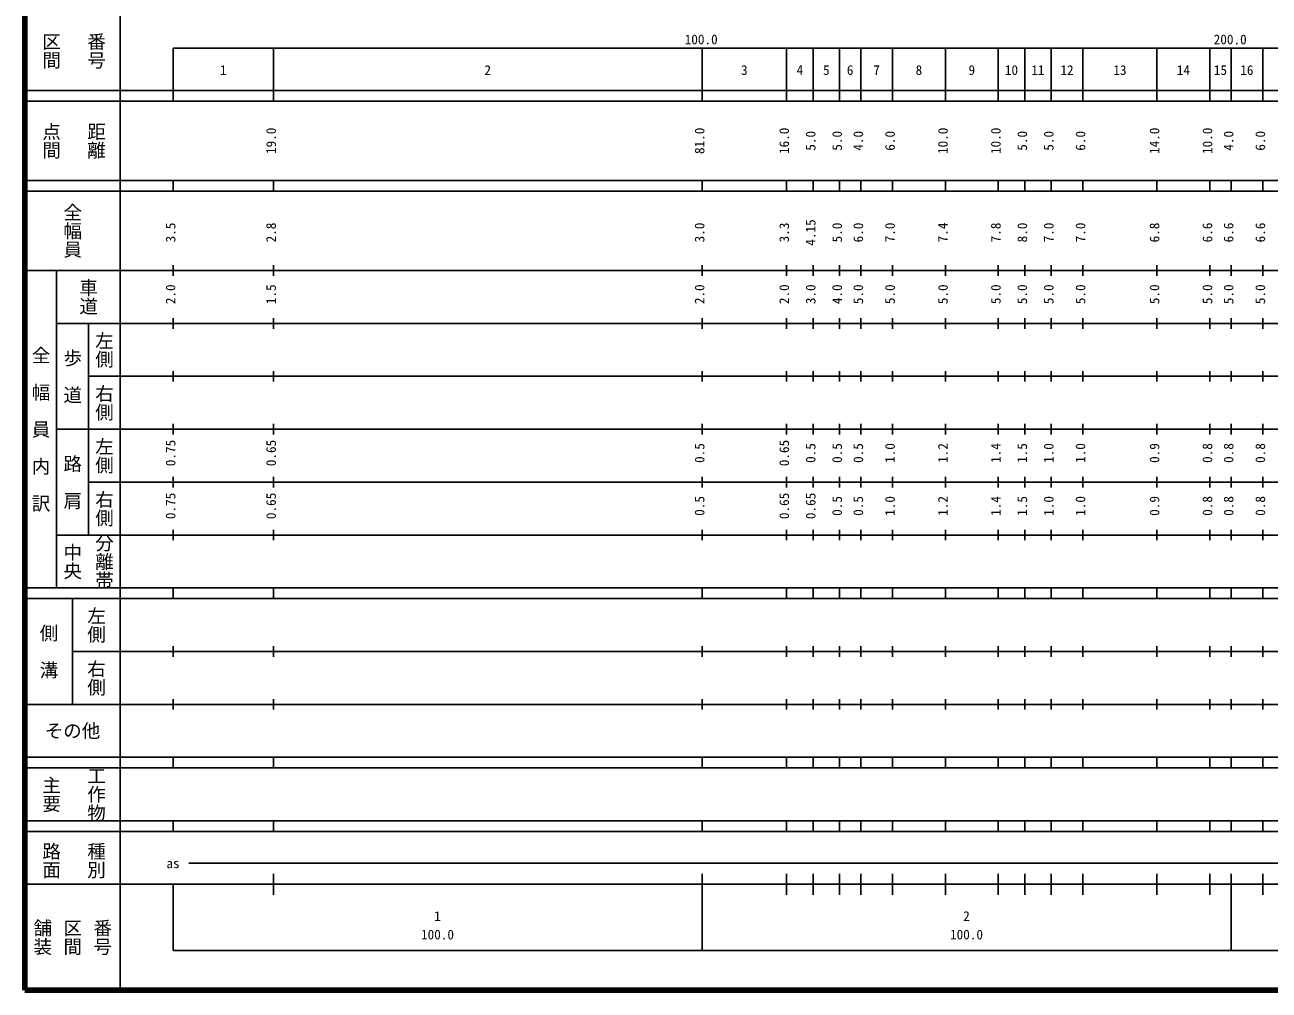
# Model space of a CAD drawing. Units: millimetres on the paper, enlarged 1000 times. Extents: x 40000 to 680000, y 20000 to 380000.
# Drawn here: x 40000 to 275203, y 20000 to 202409 of the extents above; entities that cross this region are included whole.
import ezdxf
from ezdxf.enums import TextEntityAlignment as Align

# ---------------------------------------------------------------- set-up
doc = ezdxf.new("R2010")
doc.units = ezdxf.units.MM
doc.header["$LTSCALE"] = 1000
doc.layers.add('M-TTL', color=2, linetype='Continuous', lineweight=140)
doc.layers.add('M-TTL-BAND', color=7, linetype='Continuous', lineweight=25)
doc.styles.add('@ＭＳ ゴシック', font='')
doc.styles.add('ＭＳ ゴシック', font='')
doc.styles.get('@ＭＳ ゴシック').set_extended_font_data('@MS Gothic')
doc.styles.get('ＭＳ ゴシック').set_extended_font_data('MS Gothic')

msp = doc.modelspace()

# ---------------------------------------------------------------- linework, layer by layer
at = {"layer": 'M-TTL'}
for p, q in [((40000, 380000), (40000, 20000)), ((40000, 20000), (680000, 20000))]:
    msp.add_line(p, q, dxfattribs=at)
at = {"layer": 'M-TTL-BAND'}
for p, q in [((58000, 370000), (58000, 20000)), ((68000, 198000), (579000, 198000)), ((68000, 198000), (68000, 188000)), ((87000, 188000), (87000, 198000)), ((168000, 188000), (168000, 198000)), ((184000, 188000), (184000, 198000)), ((189000, 188000), (189000, 198000)), ((194000, 188000), (194000, 198000)), ((198000, 188000), (198000, 198000)), ((204000, 188000), (204000, 198000)), ((214000, 188000), (214000, 198000)), ((224000, 188000), (224000, 198000)), ((229000, 188000), (229000, 198000)), ((234000, 188000), (234000, 198000)), ((240000, 188000), (240000, 198000)), ((254000, 188000), (254000, 198000)), ((264000, 188000), (264000, 198000)), ((268000, 188000), (268000, 198000)), ((274000, 188000), (274000, 198000)), ((40000, 190000), (579000, 190000)), ((40000, 188000), (579000, 188000)), ((40000, 173000), (579000, 173000)), ((68000, 171000), (68000, 173000)), ((87000, 171000), (87000, 173000)), ((168000, 171000), (168000, 173000)), ((184000, 171000), (184000, 173000)), ((189000, 171000), (189000, 173000)), ((194000, 171000), (194000, 173000)), ((198000, 171000), (198000, 173000)), ((204000, 171000), (204000, 173000)), ((214000, 171000), (214000, 173000)), ((224000, 171000), (224000, 173000)), ((229000, 171000), (229000, 173000)), ((234000, 171000), (234000, 173000)), ((240000, 171000), (240000, 173000)), ((254000, 171000), (254000, 173000)), ((264000, 171000), (264000, 173000)), ((268000, 171000), (268000, 173000)), ((274000, 171000), (274000, 173000)), ((40000, 171000), (579000, 171000)), ((40000, 156000), (579000, 156000)), ((46000, 96000), (46000, 156000)), ((68000, 155000), (68000, 157000)), ((87000, 155000), (87000, 157000)), ((168000, 155000), (168000, 157000)), ((184000, 155000), (184000, 157000)), ((189000, 155000), (189000, 157000)), ((194000, 155000), (194000, 157000)), ((198000, 155000), (198000, 157000)), ((204000, 155000), (204000, 157000)), ((214000, 155000), (214000, 157000)), ((224000, 155000), (224000, 157000)), ((229000, 155000), (229000, 157000)), ((234000, 155000), (234000, 157000)), ((240000, 155000), (240000, 157000)), ((254000, 155000), (254000, 157000)), ((264000, 155000), (264000, 157000)), ((268000, 155000), (268000, 157000)), ((274000, 155000), (274000, 157000)), ((46000, 146000), (579000, 146000)), ((52000, 146000), (52000, 106000)), ((68000, 145000), (68000, 147000)), ((87000, 145000), (87000, 147000)), ((168000, 145000), (168000, 147000)), ((184000, 145000), (184000, 147000)), ((189000, 145000), (189000, 147000)), ((194000, 145000), (194000, 147000)), ((198000, 145000), (198000, 147000)), ((204000, 145000), (204000, 147000)), ((214000, 145000), (214000, 147000)), ((224000, 145000), (224000, 147000)), ((229000, 145000), (229000, 147000)), ((234000, 145000), (234000, 147000)), ((240000, 145000), (240000, 147000)), ((254000, 145000), (254000, 147000)), ((264000, 145000), (264000, 147000)), ((268000, 145000), (268000, 147000)), ((274000, 145000), (274000, 147000)), ((68000, 135000), (68000, 137000)), ((87000, 135000), (87000, 137000)), ((168000, 135000), (168000, 137000)), ((184000, 135000), (184000, 137000)), ((189000, 135000), (189000, 137000)), ((194000, 135000), (194000, 137000)), ((198000, 135000), (198000, 137000)), ((204000, 135000), (204000, 137000)), ((214000, 135000), (214000, 137000)), ((224000, 135000), (224000, 137000)), ((229000, 135000), (229000, 137000)), ((234000, 135000), (234000, 137000)), ((240000, 135000), (240000, 137000)), ((254000, 135000), (254000, 137000)), ((264000, 135000), (264000, 137000)), ((268000, 135000), (268000, 137000)), ((274000, 135000), (274000, 137000)), ((52000, 136000), (579000, 136000)), ((46000, 126000), (579000, 126000)), ((68000, 125000), (68000, 127000)), ((87000, 125000), (87000, 127000)), ((168000, 125000), (168000, 127000)), ((184000, 125000), (184000, 127000)), ((189000, 125000), (189000, 127000)), ((194000, 125000), (194000, 127000)), ((198000, 125000), (198000, 127000)), ((204000, 125000), (204000, 127000)), ((214000, 125000), (214000, 127000)), ((224000, 125000), (224000, 127000)), ((229000, 125000), (229000, 127000)), ((234000, 125000), (234000, 127000)), ((240000, 125000), (240000, 127000)), ((254000, 125000), (254000, 127000)), ((264000, 125000), (264000, 127000)), ((268000, 125000), (268000, 127000)), ((274000, 125000), (274000, 127000)), ((52000, 116000), (579000, 116000)), ((68000, 115000), (68000, 117000)), ((87000, 115000), (87000, 117000)), ((168000, 115000), (168000, 117000)), ((184000, 115000), (184000, 117000)), ((189000, 115000), (189000, 117000)), ((194000, 115000), (194000, 117000)), ((198000, 115000), (198000, 117000)), ((204000, 115000), (204000, 117000)), ((214000, 115000), (214000, 117000)), ((224000, 115000), (224000, 117000)), ((229000, 115000), (229000, 117000)), ((234000, 115000), (234000, 117000)), ((240000, 115000), (240000, 117000)), ((254000, 115000), (254000, 117000)), ((264000, 115000), (264000, 117000)), ((268000, 115000), (268000, 117000)), ((274000, 115000), (274000, 117000)), ((46000, 106000), (579000, 106000)), ((68000, 105000), (68000, 107000)), ((87000, 105000), (87000, 107000)), ((168000, 105000), (168000, 107000)), ((184000, 105000), (184000, 107000)), ((189000, 105000), (189000, 107000)), ((194000, 105000), (194000, 107000)), ((198000, 105000), (198000, 107000)), ((204000, 105000), (204000, 107000)), ((214000, 105000), (214000, 107000)), ((224000, 105000), (224000, 107000)), ((229000, 105000), (229000, 107000)), ((234000, 105000), (234000, 107000)), ((240000, 105000), (240000, 107000)), ((254000, 105000), (254000, 107000)), ((264000, 105000), (264000, 107000)), ((268000, 105000), (268000, 107000)), ((274000, 105000), (274000, 107000)), ((40000, 96000), (579000, 96000)), ((68000, 94000), (68000, 96000)), ((87000, 94000), (87000, 96000)), ((168000, 94000), (168000, 96000)), ((184000, 94000), (184000, 96000)), ((189000, 94000), (189000, 96000)), ((194000, 94000), (194000, 96000)), ((198000, 94000), (198000, 96000)), ((204000, 94000), (204000, 96000)), ((214000, 94000), (214000, 96000)), ((224000, 94000), (224000, 96000)), ((229000, 94000), (229000, 96000)), ((234000, 94000), (234000, 96000)), ((240000, 94000), (240000, 96000)), ((254000, 94000), (254000, 96000)), ((264000, 94000), (264000, 96000)), ((268000, 94000), (268000, 96000)), ((274000, 94000), (274000, 96000)), ((40000, 94000), (579000, 94000)), ((49000, 94000), (49000, 74000)), ((68000, 83000), (68000, 85000)), ((87000, 83000), (87000, 85000)), ((168000, 83000), (168000, 85000)), ((184000, 83000), (184000, 85000)), ((189000, 83000), (189000, 85000)), ((194000, 83000), (194000, 85000)), ((198000, 83000), (198000, 85000)), ((204000, 83000), (204000, 85000)), ((214000, 83000), (214000, 85000)), ((224000, 83000), (224000, 85000)), ((229000, 83000), (229000, 85000)), ((234000, 83000), (234000, 85000)), ((240000, 83000), (240000, 85000)), ((254000, 83000), (254000, 85000)), ((264000, 83000), (264000, 85000)), ((268000, 83000), (268000, 85000)), ((274000, 83000), (274000, 85000)), ((49000, 84000), (579000, 84000)), ((40000, 74000), (579000, 74000)), ((68000, 73000), (68000, 75000)), ((87000, 73000), (87000, 75000)), ((168000, 73000), (168000, 75000)), ((184000, 73000), (184000, 75000)), ((189000, 73000), (189000, 75000)), ((194000, 73000), (194000, 75000)), ((198000, 73000), (198000, 75000)), ((204000, 73000), (204000, 75000)), ((214000, 73000), (214000, 75000)), ((224000, 73000), (224000, 75000)), ((229000, 73000), (229000, 75000)), ((234000, 73000), (234000, 75000)), ((240000, 73000), (240000, 75000)), ((254000, 73000), (254000, 75000)), ((264000, 73000), (264000, 75000)), ((268000, 73000), (268000, 75000)), ((274000, 73000), (274000, 75000)), ((40000, 64000), (579000, 64000)), ((68000, 62000), (68000, 64000)), ((87000, 62000), (87000, 64000)), ((168000, 62000), (168000, 64000)), ((184000, 62000), (184000, 64000)), ((189000, 62000), (189000, 64000)), ((194000, 62000), (194000, 64000)), ((198000, 62000), (198000, 64000)), ((204000, 62000), (204000, 64000)), ((214000, 62000), (214000, 64000)), ((224000, 62000), (224000, 64000)), ((229000, 62000), (229000, 64000)), ((234000, 62000), (234000, 64000)), ((240000, 62000), (240000, 64000)), ((254000, 62000), (254000, 64000)), ((264000, 62000), (264000, 64000)), ((268000, 62000), (268000, 64000)), ((274000, 62000), (274000, 64000)), ((40000, 62000), (579000, 62000)), ((40000, 52000), (579000, 52000)), ((68000, 50000), (68000, 52000)), ((87000, 50000), (87000, 52000)), ((168000, 50000), (168000, 52000)), ((184000, 50000), (184000, 52000)), ((189000, 50000), (189000, 52000)), ((194000, 50000), (194000, 52000)), ((198000, 50000), (198000, 52000)), ((204000, 50000), (204000, 52000)), ((214000, 50000), (214000, 52000)), ((224000, 50000), (224000, 52000)), ((229000, 50000), (229000, 52000)), ((234000, 50000), (234000, 52000)), ((240000, 50000), (240000, 52000)), ((254000, 50000), (254000, 52000)), ((264000, 50000), (264000, 52000)), ((268000, 50000), (268000, 52000)), ((274000, 50000), (274000, 52000)), ((40000, 50000), (579000, 50000)), ((71000, 44000), (366500, 44000)), ((40000, 40000), (579000, 40000)), ((68000, 40000), (68000, 27500)), ((87000, 38000), (87000, 42000)), ((168000, 27500), (168000, 42000)), ((184000, 38000), (184000, 42000)), ((189000, 38000), (189000, 42000)), ((194000, 38000), (194000, 42000)), ((198000, 38000), (198000, 42000)), ((204000, 38000), (204000, 42000)), ((214000, 38000), (214000, 42000)), ((224000, 38000), (224000, 42000)), ((229000, 38000), (229000, 42000)), ((234000, 38000), (234000, 42000)), ((240000, 38000), (240000, 42000)), ((254000, 38000), (254000, 42000)), ((264000, 38000), (264000, 42000)), ((268000, 27500), (268000, 42000)), ((274000, 38000), (274000, 42000)), ((68000, 27500), (579000, 27500))]:
    msp.add_line(p, q, dxfattribs=at)

# ---------------------------------------------------------------- texts
at = {"layer": 'M-TTL-BAND', "style": '@ＭＳ ゴシック'}
for s, p in [('区間', (45000, 197500)), ('番号', (53500, 197500)), ('点間', (45000, 180500)), ('距離', (53500, 180500)), ('全幅員', (49000, 163500)), ('車道', (52000, 151000)), ('左側', (55000, 141000)), ('全\u3000幅\u3000員\u3000内\u3000訳', (43000, 126000)), ('歩\u3000道', (49000, 136000)), ('右側', (55000, 131000)), ('左側', (55000, 121000)), ('路\u3000肩', (49000, 116000)), ('右側', (55000, 111000)), ('分離帯', (55000, 101000)), ('中央', (49000, 101000)), ('左側', (53500, 89000)), ('側\u3000溝', (44500, 84000)), ('右側', (53500, 79000)), ('工作物', (53500, 57000)), ('主要', (45000, 57000)), ('路面', (45000, 44500)), ('種別', (53500, 44500)), ('舗装', (43333, 30000)), ('区間', (49000, 30000)), ('番号', (54667, 30000))]:
    msp.add_text(s, height=2566, rotation=270, dxfattribs=at).set_placement(p, align=Align.MIDDLE_CENTER)
at = {"layer": 'M-TTL-BAND', "style": 'ＭＳ ゴシック'}
for s, p in [('100.0', (167844, 198195)), ('200.0', (267844, 198195)), ('1', (77500, 192405)), ('2', (127500, 192405)), ('3', (176000, 192405)), ('4', (186500, 192405)), ('5', (191500, 192405)), ('6', (196000, 192405)), ('7', (201000, 192405)), ('8', (209000, 192405)), ('9', (219000, 192405)), ('10', (226500, 192405)), ('11', (231500, 192405)), ('12', (237000, 192405)), ('13', (247000, 192405)), ('14', (259000, 192405)), ('15', (266000, 192405)), ('16', (271000, 192405)), ('as', (68000, 42500)), ('1', (118000, 32523)), ('2', (218000, 32523)), ('100.0', (118000, 29033)), ('100.0', (218000, 29033))]:
    msp.add_text(s, height=1833, dxfattribs=at).set_placement(p, align=Align.BOTTOM_CENTER)
for s, p in [('19.0', (88000, 180500)), ('81.0', (169000, 180500)), ('16.0', (185000, 180500)), ('5.0', (190000, 180500)), ('5.0', (195000, 180500)), ('4.0', (199000, 180500)), ('6.0', (205000, 180500)), ('10.0', (215000, 180500)), ('10.0', (225000, 180500)), ('5.0', (230000, 180500)), ('5.0', (235000, 180500)), ('6.0', (241000, 180500)), ('14.0', (255000, 180500)), ('10.0', (265000, 180500)), ('4.0', (269000, 180500)), ('6.0', (275000, 180500)), ('3.5', (69000, 163174)), ('2.8', (88000, 163174)), ('3.0', (169000, 163174)), ('3.3', (185000, 163174)), ('4.15', (190000, 163174)), ('5.0', (195000, 163174)), ('6.0', (199000, 163174)), ('7.0', (205000, 163174)), ('7.4', (215000, 163174)), ('7.8', (225000, 163174)), ('8.0', (230000, 163174)), ('7.0', (235000, 163174)), ('7.0', (241000, 163174)), ('6.8', (255000, 163174)), ('6.6', (265000, 163174)), ('6.6', (269000, 163174)), ('6.6', (275000, 163174)), ('2.0', (69000, 151500)), ('1.5', (88000, 151500)), ('2.0', (169000, 151500)), ('2.0', (185000, 151500)), ('3.0', (190000, 151500)), ('4.0', (195000, 151500)), ('5.0', (199000, 151500)), ('5.0', (205000, 151500)), ('5.0', (215000, 151500)), ('5.0', (225000, 151500)), ('5.0', (230000, 151500)), ('5.0', (235000, 151500)), ('5.0', (241000, 151500)), ('5.0', (255000, 151500)), ('5.0', (265000, 151500)), ('5.0', (269000, 151500)), ('5.0', (275000, 151500)), ('0.75', (69000, 121500)), ('0.65', (88000, 121500)), ('0.5', (169000, 121500)), ('0.65', (185000, 121500)), ('0.5', (190000, 121500)), ('0.5', (195000, 121500)), ('0.5', (199000, 121500)), ('1.0', (205000, 121500)), ('1.2', (215000, 121500)), ('1.4', (225000, 121500)), ('1.5', (230000, 121500)), ('1.0', (235000, 121500)), ('1.0', (241000, 121500)), ('0.9', (255000, 121500)), ('0.8', (265000, 121500)), ('0.8', (269000, 121500)), ('0.8', (275000, 121500)), ('0.75', (69000, 111500)), ('0.65', (88000, 111500)), ('0.5', (169000, 111500)), ('0.65', (185000, 111500)), ('0.65', (190000, 111500)), ('0.5', (195000, 111500)), ('0.5', (199000, 111500)), ('1.0', (205000, 111500)), ('1.2', (215000, 111500)), ('1.4', (225000, 111500)), ('1.5', (230000, 111500)), ('1.0', (235000, 111500)), ('1.0', (241000, 111500)), ('0.9', (255000, 111500)), ('0.8', (265000, 111500)), ('0.8', (269000, 111500)), ('0.8', (275000, 111500))]:
    msp.add_text(s, height=1833, rotation=90, dxfattribs=at).set_placement(p, align=Align.BOTTOM_CENTER)
msp.add_text('その他', height=2566, dxfattribs=at).set_placement((49000, 69000), align=Align.MIDDLE_CENTER)

doc.saveas('drawing.dxf')
